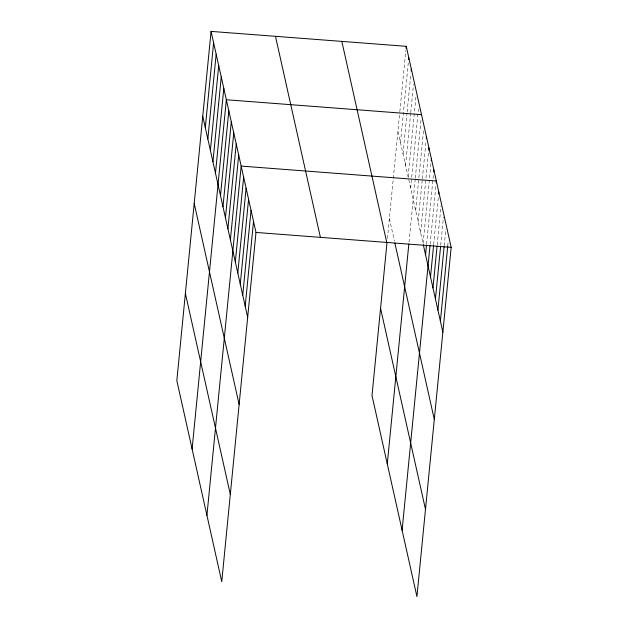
<?xml version="1.0" encoding="UTF-8"?>
<svg xmlns="http://www.w3.org/2000/svg" width="628" height="628" viewBox="0 0 628 628"><rect width="100%" height="100%" fill="white"/><g stroke="black" fill="none" stroke-linecap="round" stroke-linejoin="round"><path stroke-width="0.47" stroke-dasharray="3.14 2.35" d="M387.405 238.491L399.746 112.624M399.84 111.651L405.861 50.216M400.476 142.54L408.318 62.588M403.019 153.931L407.038 112.977M407.132 112.004L410.861 73.978M405.562 165.329L410.634 113.644M410.728 112.671L413.499 84.395M408.114 176.719L416.05 95.786M410.657 188.11L418.405 109.131M409.024 242.165L415.21 179.027M415.304 178.054L421.043 119.548M415.673 210.561L423.61 129.627M418.146 221.613L422.259 179.687M422.354 178.713L426.082 140.688M420.619 232.674L428.743 149.794M430.926 163.775L423.084 243.727L397.932 131.15M426.608 244.064L433.399 174.827M430.133 244.394L435.965 184.915M433.658 244.724L438.438 195.967M437.174 245.053L441.005 206.055M440.699 245.383L443.47 217.107M444.224 245.713L445.849 229.141M447.748 246.05L448.227 241.176M389.376 218.411L394.463 241.191"/><path stroke-width="0.94" d="M211.071 31.4L176.829 380.647L221.755 581.677L255.996 232.439L211.071 31.4L406.245 46.323L451.171 247.354L416.929 596.6L372.004 395.562L387.029 242.314M205.301 127.625L213.614 42.79M207.844 139.016L216.165 54.181M210.388 150.406L218.709 65.579M212.939 161.796L221.252 76.969M215.483 173.195L223.804 88.36M192.105 448.996L226.347 99.75L421.521 114.673M220.499 195.638L228.82 110.811M222.971 206.698L231.285 121.863M225.444 217.751L233.757 132.924M227.909 228.812L236.23 143.977M230.382 239.865L238.703 155.037M206.926 515.337L241.176 166.09L436.35 181.013L436.154 182.96M235.327 261.978L243.64 177.151M237.792 273.039L246.113 188.204M240.265 284.091L248.586 199.264M242.738 295.152L251.059 210.325M245.21 306.205L253.524 221.378M406.057 48.27L406.245 46.323M408.6 59.66L408.789 57.713M411.144 71.05L411.34 69.104M387.28 463.919L408.828 244.104M426.271 138.733L426.467 136.786M428.743 149.794L428.932 147.839M431.216 160.847L431.405 158.9M425.556 254.787L426.514 245.038M433.681 171.907L433.877 169.953M402.101 530.26L430.039 245.367M430.502 276.901L433.563 245.697M438.627 194.021L438.815 192.066M432.975 287.954L437.08 246.027M435.44 299.014L440.605 246.364M437.912 310.067L444.129 246.694M440.385 321.128L447.748 246.05M255.996 232.439L451.171 247.354M423.296 244.653L442.858 332.188M394.886 243.091L434.301 419.441M341.836 41.393L386.762 242.432M380.56 308.309L425.486 509.339M275.48 36.322L320.406 237.36M202.75 116.227L247.683 317.266M194.201 203.488L239.127 404.526M185.386 293.386L230.311 494.424"/></g></svg>
